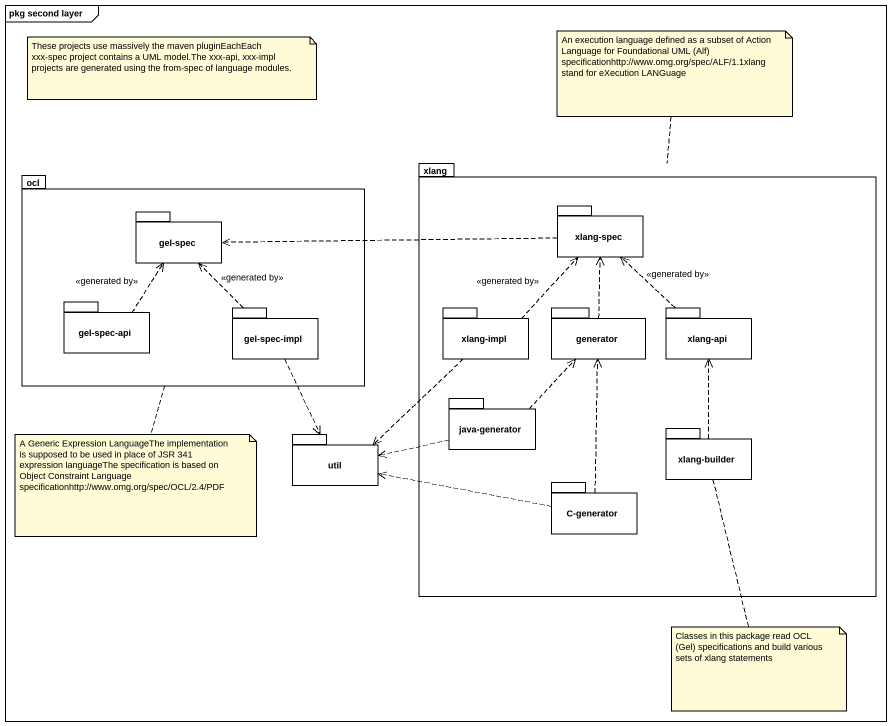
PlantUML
@startuml
mainframe pkg second layer
package xlang {
  package "xlang-spec" as xlang_spec {
  }
  package "xlang-impl" as xlang_impl {
  }
  package generator {
  }
  package "xlang-api" as xlang_api {
  }
  package "java-generator" as java_generator {
  }
  package "xlang-builder" as xlang_builder {
  }
  package "C-generator" as C_generator {
  }
}
package ocl {
  package "gel-spec" as gel_spec {
  }
  package "gel-spec-api" as gel_spec_api {
  }
  package "gel-spec-impl" as gel_spec_impl {
  }
}
package util {
}
xlang_spec .left.> gel_spec
gel_spec_api .up.> gel_spec : <<generated by>>
gel_spec_impl .up.> gel_spec : <<generated by>>
gel_spec_impl ..> util
xlang_impl .up.> xlang_spec : <<generated by>>
xlang_impl ..> util
generator .up.> xlang_spec
xlang_api .up.> xlang_spec : <<generated by>>
java_generator .up.> generator
java_generator .left.> util
xlang_builder .up.> xlang_api
C_generator .up.> generator
C_generator .left.> util
note as N1
  These projects use massively the maven pluginEachEach xxx-spec project contains a UML model.The xxx-api, xxx-impl projects are generated using the from-spec of language modules.
end note
note top of xlang : An execution language defined as a subset of Action Language for Foundational UML (Alf) specificationhttp://www.omg.org/spec/ALF/1.1xlang stand for eXecution LANGuage
note bottom of ocl : A Generic Expression LanguageThe implementation is supposed to be used in place of JSR 341 expression languageThe specification is based on Object Constraint Language specificationhttp://www.omg.org/spec/OCL/2.4/PDF
note bottom of xlang_builder : Classes in this package read OCL (Gel) specifications and build various sets of xlang statements
@enduml
